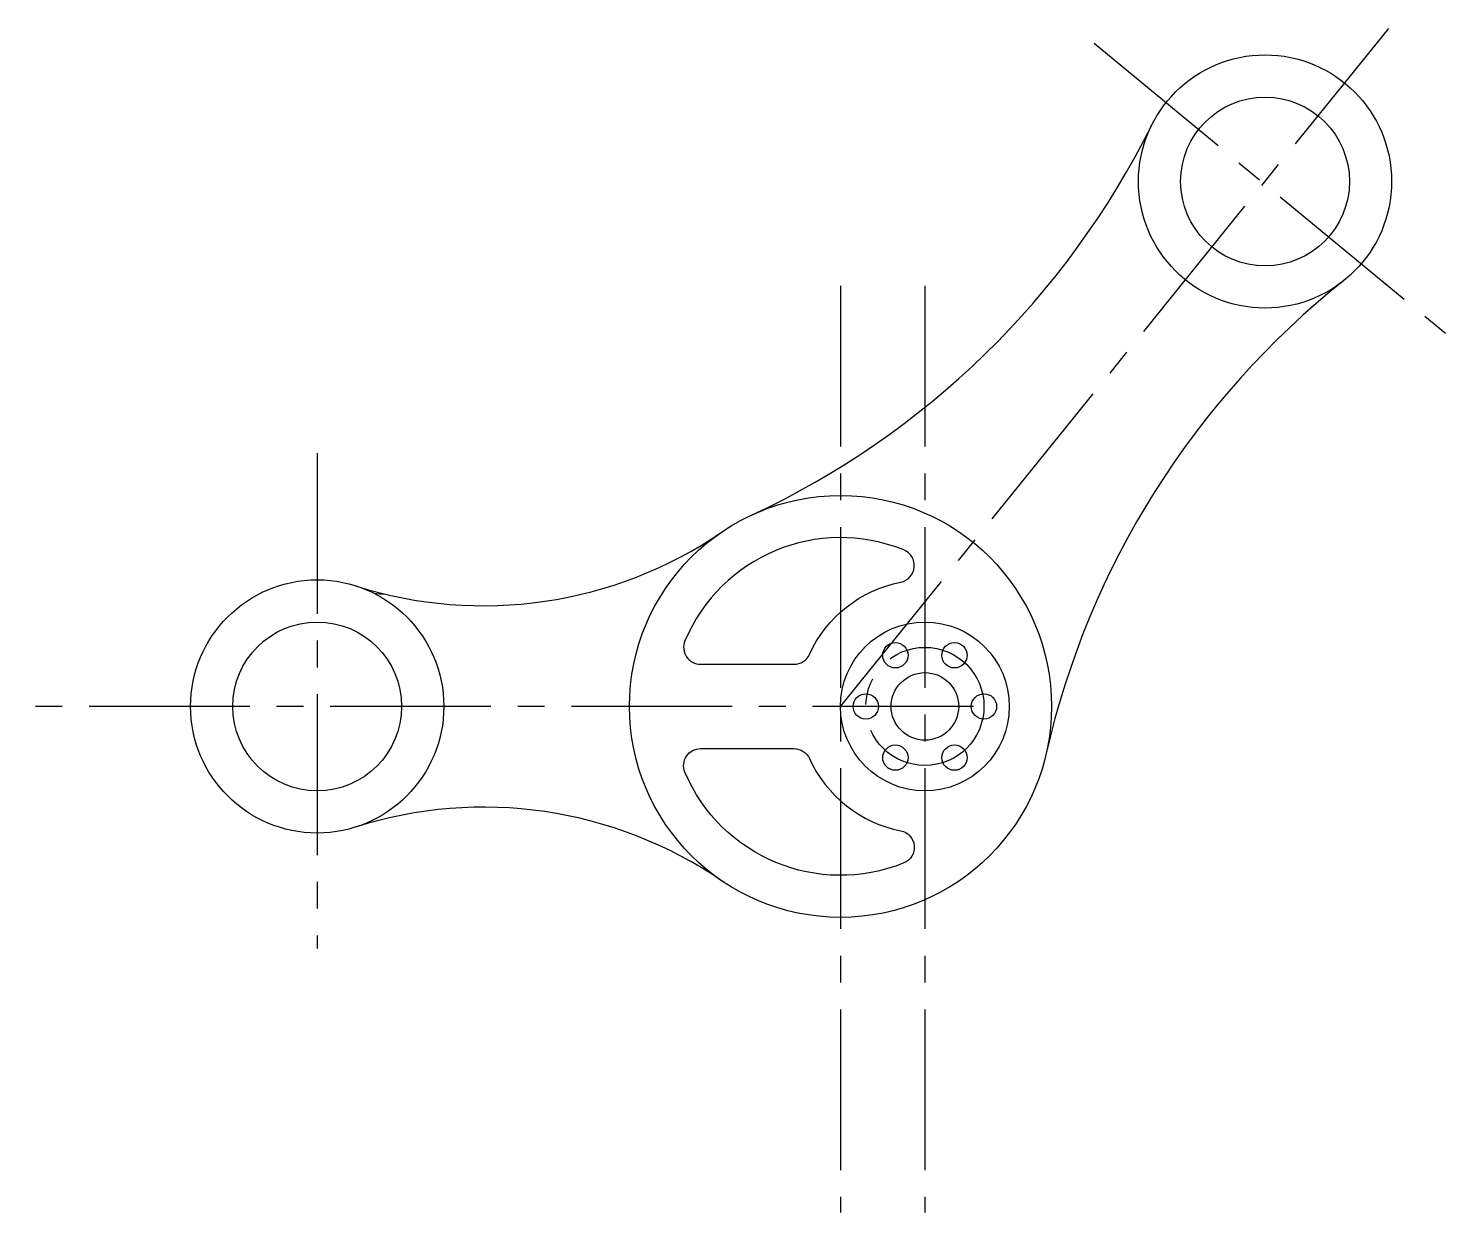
# Model space of a CAD drawing. Header units: millimetres. Extents: x 2203 to 2371, y 390 to 531.
import ezdxf

# ---------------------------------------------------------------- set-up
doc = ezdxf.new("R2010")
doc.units = ezdxf.units.MM
doc.linetypes.add('CENTER2', pattern=[28.575, 19.05, -3.175, 3.175, -3.175])

# ---------------------------------------------------------------- blocks, each defined once
blk = doc.blocks.new('*U2')
blk.add_circle((0, 0), 1.5)
blk = doc.blocks.new('*U3')
at = {"color": 0, "linetype": 'ByBlock', "lineweight": -2, "transparency": 16777216}
for p, rotation in [((2305.91, 456.42), 300.0000000000001), ((2312.91, 456.42), 239.9999999999999), ((2316.41, 450.36), 180), ((2305.91, 444.29), 59.99999999999999), ((2312.91, 444.29), 120)]:
    blk.add_blockref('*U2', p, dxfattribs=dict(at, rotation=rotation))
blk.add_blockref('*U2', (2302.41, 450.36), dxfattribs=at)

msp = doc.modelspace()

# ---------------------------------------------------------------- linework, layer by layer
at = {"color": 1, "linetype": 'CENTER2'}
for p, q in [((2299.41, 450.36), (2364.37, 530.7)), ((2329.46, 528.94), (2371.46, 494.25)), ((2299.41, 500.19), (2299.41, 390.39)), ((2309.41, 500.19), (2309.41, 390.39)), ((2237.41, 480.38), (2237.41, 421.67)), ((2315.15, 450.36), (2203.19, 450.36))]:
    msp.add_line(p, q, dxfattribs=at)
for points in [[(2306.91, 468.9, 0.409819), (2280.98, 458.13, 0.536675), (2282.83, 455.36), (2293.92, 455.36, 0.294716), (2295.74, 456.53, -0.24314), (2306.54, 465.08, 0.746424)], [(2306.91, 431.81, -0.409819), (2280.98, 442.58, -0.536675), (2282.83, 445.36), (2293.92, 445.36, -0.294716), (2295.74, 444.18, 0.24314), (2306.54, 435.63, -0.746424)]]:
    msp.add_lwpolyline(points, format="xyb", close=True)
for centre, radius in [((2349.71, 512.56), 15), ((2349.71, 512.56), 10), ((2299.41, 450.36), 25), ((2237.41, 450.36), 15), ((2237.41, 450.36), 10), ((2309.41, 450.36), 10), ((2309.41, 450.36), 4)]:
    msp.add_circle(centre, radius)
msp.add_circle((2309.41, 450.36), 7, dxfattribs=at)
for centre, radius, start, end in [((2246.71, 563.7), 100, 294.9378, 333.5975), ((2421.28, 422.55), 100, 128.4858, 167.1455), ((2257.12, 512.29), 50, 252.3485, 304.3239), ((2246.71, 563.7), 100, 268.5618, 269.1975), ((2257.12, 388.42), 50, 55.6761, 107.6515)]:
    msp.add_arc(centre, radius, start, end)

# ---------------------------------------------------------------- block references
msp.add_blockref('*U3', (0, 0))

doc.saveas('drawing.dxf')
